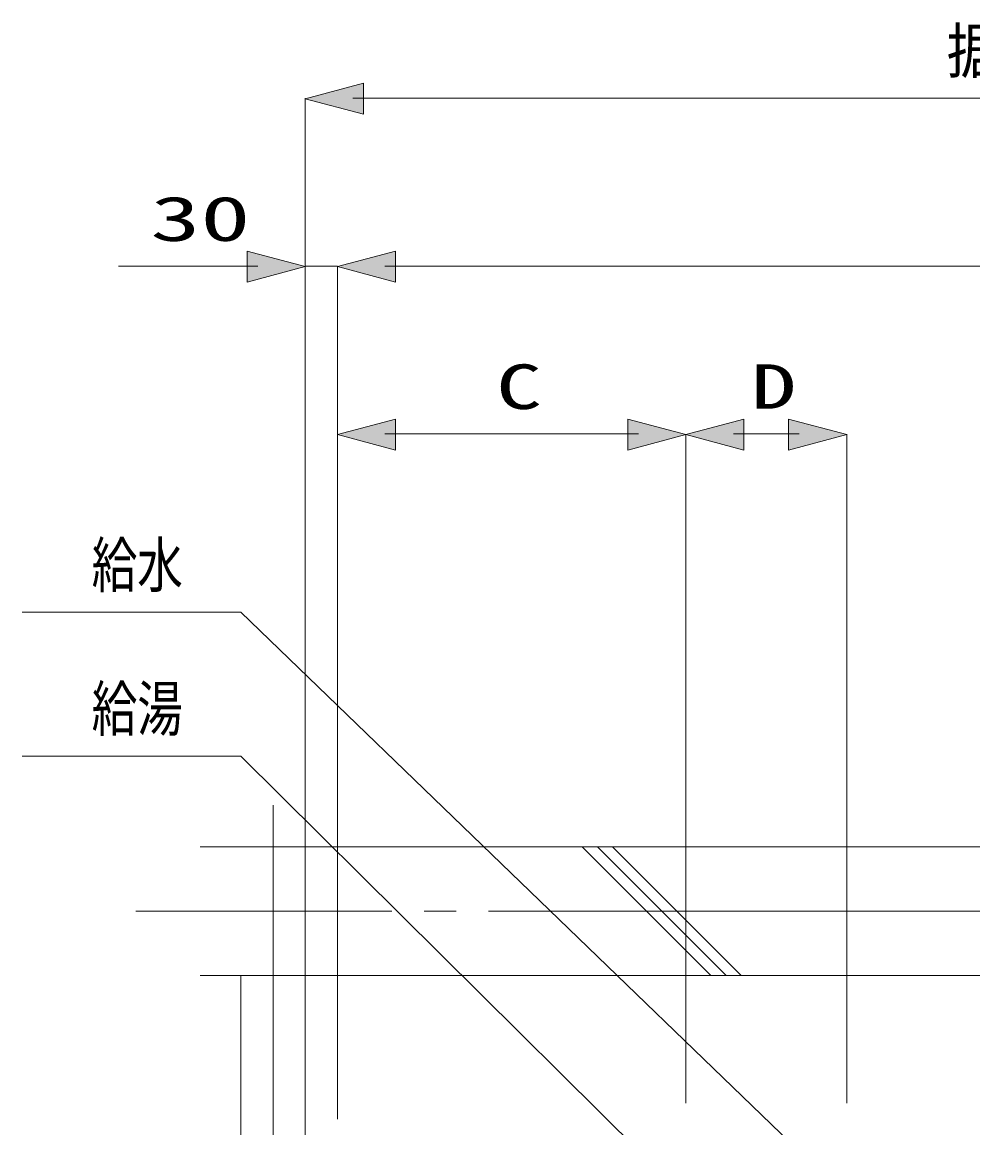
# Model space of a CAD drawing. Units: millimetres on the paper. Extents: x -305 to 305, y -152 to 152.
# Drawn here: x -224.25 to -194.69, y -34.49 to -0.12 of the extents above; entities that cross this region are included whole.
import ezdxf
from ezdxf.enums import TextEntityAlignment as Align

# ---------------------------------------------------------------- set-up
doc = ezdxf.new("R2010")
doc.units = ezdxf.units.MM
doc.linetypes.add('LONG_CHAIN', pattern=[21, 18, -1, 1, -1])
doc.layers.add('0-2_HV', color=7, linetype='Continuous', lineweight=9)
doc.styles.add('ＭＳ ゴシック', font='')
doc.styles.get('ＭＳ ゴシック').set_extended_font_data('MS Gothic')

msp = doc.modelspace()

# ---------------------------------------------------------------- linework, layer by layer
at = {"layer": '0-2_HV'}
for p, q in [((-213.643, -2.012), (-215.449, -2.496)), ((-213.643, -2.98), (-213.643, -2.012)), ((-215.449, -34.228), (-215.449, -2.477)), ((-215.449, -2.496), (-213.643, -2.98)), ((-161.589, -2.476), (-213.973, -2.476)), ((-217.255, -8.202), (-217.255, -7.235)), ((-217.255, -7.235), (-215.449, -7.718)), ((-212.643, -7.235), (-214.449, -7.718)), ((-212.643, -8.202), (-212.643, -7.235)), ((-216.925, -7.698), (-221.254, -7.698)), ((-215.449, -7.718), (-217.255, -8.202)), ((-214.449, -7.698), (-215.449, -7.698)), ((-214.449, -34.227), (-214.449, -7.698)), ((-214.449, -7.718), (-212.643, -8.202)), ((-162.589, -7.698), (-212.972, -7.698)), ((-212.643, -12.456), (-214.45, -12.94)), ((-212.643, -13.424), (-212.643, -12.456)), ((-205.421, -13.425), (-205.421, -12.457)), ((-205.421, -12.457), (-203.615, -12.941)), ((-201.81, -12.457), (-203.615, -12.941)), ((-201.81, -13.425), (-201.81, -12.457)), ((-200.421, -13.425), (-200.421, -12.457)), ((-200.421, -12.457), (-198.615, -12.941)), ((-214.45, -12.94), (-212.643, -13.424)), ((-205.092, -12.92), (-212.974, -12.92)), ((-203.615, -12.941), (-205.421, -13.425)), ((-203.615, -33.721), (-203.615, -12.921)), ((-203.615, -12.941), (-201.81, -13.425)), ((-200.091, -12.92), (-202.139, -12.92)), ((-198.615, -12.941), (-200.421, -13.425)), ((-198.614, -33.721), (-198.614, -12.921)), ((-224.254, -18.463), (-217.45, -18.463)), ((-217.45, -18.463), (-199.943, -35.363)), ((-224.254, -22.934), (-217.45, -22.934)), ((-217.45, -22.934), (-204.931, -35.349)), ((-151.779, -25.754), (-218.714, -25.754)), ((-206.84, -25.753), (-202.84, -29.754)), ((-206.369, -25.753), (-202.368, -29.754)), ((-205.897, -25.753), (-201.897, -29.754)), ((-155.779, -29.754), (-218.714, -29.754)), ((-217.449, -29.754), (-217.449, -77.59)), ((-215.449, -29.754), (-215.449, -75.589))]:
    msp.add_line(p, q, dxfattribs=at)
at = {"layer": '0-2_HV', "linetype": 'LONG_CHAIN'}
for p, q in [((-216.449, -24.456), (-216.449, -81.127)), ((-149.755, -27.753), (-220.716, -27.753))]:
    msp.add_line(p, q, dxfattribs=at)
at = {"layer": '0-2_HV'}
for points in [[(-213.643, -2.012), (-213.643, -2.98), (-215.449, -2.496)], [(-217.255, -7.235), (-217.255, -8.202), (-215.449, -7.718)], [(-212.643, -7.235), (-212.643, -8.202), (-214.449, -7.718)], [(-212.643, -12.456), (-212.643, -13.424), (-214.45, -12.94)], [(-205.421, -12.457), (-205.421, -13.425), (-203.615, -12.941)], [(-201.81, -12.457), (-201.81, -13.425), (-203.615, -12.941)], [(-200.421, -12.457), (-200.421, -13.425), (-198.615, -12.941)]]:
    msp.add_solid(points, dxfattribs=at)

# ---------------------------------------------------------------- texts
at = {"layer": '0-2_HV', "style": 'ＭＳ ゴシック'}
for s, height, width, p in [('据付必要寸法\u3000A＋60', 1.385, 0.9, (-195.51, -2.118)), ('30', 1.386, 1.65, (-220.267, -7.335)), ('C', 1.386, 1.5, (-209.512, -12.56)), ('D', 1.386, 1.5, (-201.595, -12.554)), ('給水', 1.386, 0.75, (-222.092, -18.1)), ('給湯', 1.386, 0.75, (-222.092, -22.569))]:
    msp.add_text(s, height=height, dxfattribs=dict(at, width=width)).set_placement(p, align=Align.BOTTOM_LEFT)

doc.saveas('drawing.dxf')
